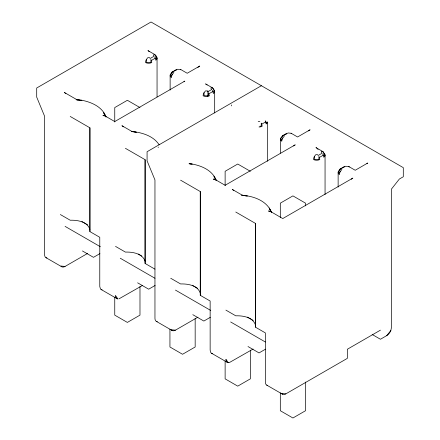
<?xml version="1.0" encoding="UTF-8"?>
<svg xmlns="http://www.w3.org/2000/svg" width="440" height="440" viewBox="0 0 440 440"><rect width="100%" height="100%" fill="white"/><g stroke="black" fill="none" stroke-linecap="round" stroke-linejoin="round"><path stroke-width="0.66" d="M102.135 289.823A6.688 3.861 -60 0 1 100.408 288.822L99.77 286.457L99.77 237.298L89.909 231.6L89.909 127.82L70.213 116.452M154.957 269.159L145.096 263.466L145.096 159.681L125.4 148.313M212.509 353.546A6.688 3.861 -60 0 1 210.777 352.545L210.144 350.18L210.144 301.02L200.282 295.328L200.282 191.549L180.587 180.174M267.696 385.407A6.688 3.861 -60 0 1 265.331 382.041L265.331 332.882L255.47 327.19L255.47 223.41L235.774 212.036M372.158 334.477L380.435 339.257L386.743 335.616A6.688 3.861 -60 0 0 390.841 330.517L391.474 327.421L391.474 189.046L399.355 179.036L403.299 176.759L403.299 167.656L151.019 22L36.702 88L36.702 97.103L44.583 116.221L44.583 254.595A6.688 3.861 -60 0 0 46.948 257.961M172.359 74.377L170.791 76.373A4.46 2.53 12.9 0 1 170.791 73.799L172.359 71.803L171.435 73.843A4.46 2.574 0 0 0 171.435 77.484A4.46 2.574 -60 0 1 172.359 74.377L173.773 72.617L173.773 71.676L173.014 71.599L177.755 69.245L180.763 69.526L187.204 73.266L199.727 66.038L198.869 66.539M175.483 70.686L176.303 69.526L176.303 69.834M282.733 138.1L281.166 140.096A4.46 2.53 12.9 0 1 281.166 137.522L282.733 135.526L281.809 137.566A4.46 2.574 0 0 0 281.809 141.207A4.46 2.574 -60 0 1 282.733 138.1L284.147 136.34L284.147 135.399L283.388 135.322L288.129 132.968L291.137 133.249L297.577 136.989L310.101 129.762L308.572 130.928M285.857 134.409L286.677 133.254L286.677 133.557M340.362 171.375L338.795 173.371A4.46 2.53 12.9 0 1 338.795 170.791L340.362 168.801L339.438 170.841A4.46 2.574 0 0 0 339.438 174.482A4.46 2.574 -60 0 1 340.362 171.375L341.776 169.614L341.776 168.674L341.017 168.597L345.763 166.243L348.766 166.524L355.207 170.264L367.73 163.031L366.872 163.537M146.421 59.4L146.421 62.304A4.46 1.865 0 0 0 150.882 62.304L150.882 59.4L151.805 62.508A4.46 2.574 0 0 1 145.497 62.508A4.46 2.574 -60 0 1 146.421 59.4L147.835 57.646L149.468 57.646L150.227 58.449L154.171 56.172L153.412 55.369L154.171 54.351L155.876 55.468L156.393 56.546A4.46 2.53 -12.9 0 1 156.393 59.12L154.825 57.129L155.749 60.236A4.46 2.574 0 0 0 155.749 56.595L154.919 54.61L147.956 50.606L149.529 51.739M204.05 92.675L204.05 95.574A4.46 1.865 0 0 0 208.511 95.574L208.511 92.675L209.435 95.783A4.46 2.574 0 0 1 203.126 95.783A4.46 2.574 -60 0 1 204.05 92.675L205.464 90.915L207.097 90.915L207.862 91.718L211.799 89.441L211.041 88.638L211.041 87.698L212.454 87.824L214.022 89.821A4.46 2.53 -12.9 0 1 214.022 92.395L212.454 90.398L213.378 93.505A4.46 2.574 0 0 0 213.378 89.865A4.46 2.574 -60 0 0 212.454 87.824L205.585 83.88L207.157 85.014M314.424 156.398L314.424 159.297A4.46 1.865 0 0 0 318.885 159.297L318.885 156.398L319.809 159.506A4.46 2.574 0 0 1 313.5 159.506A4.46 2.574 -60 0 1 314.424 156.398L315.838 154.638L317.471 154.638L318.23 155.441L322.173 153.17L321.415 152.367L321.415 151.421L322.828 151.547L324.395 153.544A4.46 2.53 -12.9 0 1 324.395 156.118L322.828 154.121L323.752 157.229A4.46 2.574 0 0 0 323.752 153.588A4.46 2.574 -60 0 0 322.828 151.547L315.959 147.604L316.817 148.104M158.103 147.455L158.389 147.092M386.743 335.616L390.841 330.517M197.868 67.54L198.534 66.869M293.623 145.959L295.202 144.826L225.126 185.284L215.435 179.669L213.29 179.316L213.576 178.954L215.435 179.669M351.257 179.234L352.831 178.101L282.755 218.559L270.622 211.53L268.477 211.178L268.763 210.821L270.622 211.53M183.97 81.604L184.828 81.103L114.752 121.561L105.061 115.946L102.916 115.594L103.202 115.231L105.061 115.946M151.382 60.445L155.326 58.168M171.859 72.264L175.802 69.993M209.011 93.72L212.955 91.443M261.388 85.723L147.076 151.723L147.076 160.826L154.957 179.944L154.957 318.318A6.688 3.861 -60 0 0 157.322 321.684M259.023 126.99A4.46 2.574 0 0 0 262.18 126.236L261.756 124.168L265.7 121.891L265.199 120.852L266.761 122.843A4.46 2.53 -12.9 0 0 267.284 121.924M282.233 135.993L286.176 133.716M65.082 266.426A6.688 3.861 -60 0 1 60.984 266.062L65.082 266.426L87.549 253.457M99.93 253.605L93.478 257.334L82.429 250.954M319.385 157.443L323.329 155.166M339.861 169.263L344.305 166.524L344.305 166.832M142.736 285.318L119.047 298.81M155.117 285.466L148.665 289.195L137.616 282.816M175.456 330.154L171.358 329.786A6.688 3.861 -60 0 0 175.456 330.154L197.923 317.18M210.304 317.328L203.852 321.057L192.803 314.677M253.11 349.041L229.422 362.533L228.278 362.648L225.913 359.282A6.688 3.861 -60 0 0 228.278 362.648M265.49 349.19L259.039 352.918L247.99 346.539M380.435 330.154L347.325 349.267L347.325 358.375L285.83 393.877L281.732 393.509A6.688 3.861 -60 0 0 285.83 393.877M258.209 121.368L259.842 121.368M79.244 100.392L81.879 100.557L81.559 100.183L76.12 99.649L81.142 100.397L76.472 99.556L77.264 100.265M190.025 163.669C200.277 165.209 211.965 169.614 216.084 180.021M271.562 212.443C266.97 200.635 253.308 195.971 241.681 195.239L246.703 195.982L242.033 195.14L242.622 195.448M189.002 163.746L191.516 164.12L189.514 163.757M132.248 131.725L131.307 131.511L136.329 132.258L131.659 131.417C141.823 132.506 153.34 135.734 159.137 144.804M81.559 100.183C91.388 102.13 102.284 106.717 106.002 116.853M131.978 131.489L121.935 125.708L123.514 126.841M242.352 195.212L232.309 189.431L233.888 190.57M139.981 107.575L127.364 100.287L114.752 107.575L114.752 121.99M250.355 171.298L237.738 164.016L225.126 171.298L225.126 185.713M76.797 99.627L64.306 92.439L65.879 93.572M81.895 221.513L87.692 224.862M138.243 254.045L141.719 256.053M192.269 285.236L197.483 288.25M247.456 317.097L253.253 320.447M60.352 214.539L70.213 220.231C77.418 219.989 87.197 221.546 89.903 229.301M115.538 246.4L125.4 252.093C132.605 251.851 142.384 253.407 145.09 261.162M170.726 278.262L180.587 283.954C187.792 283.712 197.571 285.269 200.277 293.024M225.913 310.123L235.774 315.816C242.979 315.574 252.758 317.13 255.464 324.885M65.082 226.375L100.386 246.752M120.269 258.236L154.985 278.278M175.456 290.098L210.755 310.475M230.643 321.959L265.353 342.001M45.969 257.659L61.738 266.761M101.156 289.52L116.925 298.623M156.343 321.382L172.112 330.484M211.53 353.243L227.299 362.346M266.717 385.105L282.486 394.207M247.121 195.767L247.434 196.147M191.934 163.906L192.247 164.285M317.532 148.737L318.038 149.507M269.572 209.11L271.343 212.102M214.055 176.743L216.392 180.725M103.686 113.02L106.018 117.002M269.176 207.955L271.288 212.196M213.989 176.094L216.101 180.334M103.615 112.371L105.727 116.611M261.756 124.168L261.256 123.123L261.256 126.027A4.46 1.865 0 0 1 259.798 126.247M265.7 121.891L266.123 123.959A4.46 2.574 0 0 0 267.427 122.139M348.766 166.832L348.766 166.524A4.46 2.574 -60 0 1 349.267 166.986M338.135 172.662L338.135 187.083M325.055 155.408L325.055 194.552M305.541 205.904L305.541 203.159L292.925 195.877L280.313 203.159L280.313 217.575M305.541 382.041L305.541 410.718L292.925 418L280.313 410.718L280.313 392.87M291.137 133.557L291.137 133.249A4.46 2.574 -60 0 1 291.638 133.716M280.506 139.387L280.506 153.12M267.427 122.826L267.427 161.277M255.47 223.41L255.47 327.19M250.355 350.18L250.355 378.857L237.738 386.139L225.126 378.857L225.126 361.004M231.402 104.951L231.402 105.892M214.681 91.685L214.681 112.976M207.862 90.8L207.862 96.294M200.282 191.549L200.282 295.328M195.168 318.318L195.168 346.995L182.551 354.277L169.939 346.995L169.939 329.142M180.763 69.526L180.763 69.834M170.132 75.663L170.132 90.085M157.053 58.416L157.053 96.866M145.096 159.681L145.096 263.466M139.981 286.457L139.981 315.134L127.364 322.416L114.752 315.134L114.752 297.281M89.909 127.82L89.909 231.6M117.904 298.925L115.538 295.559A6.688 3.861 -60 0 0 117.904 298.925"/></g></svg>
